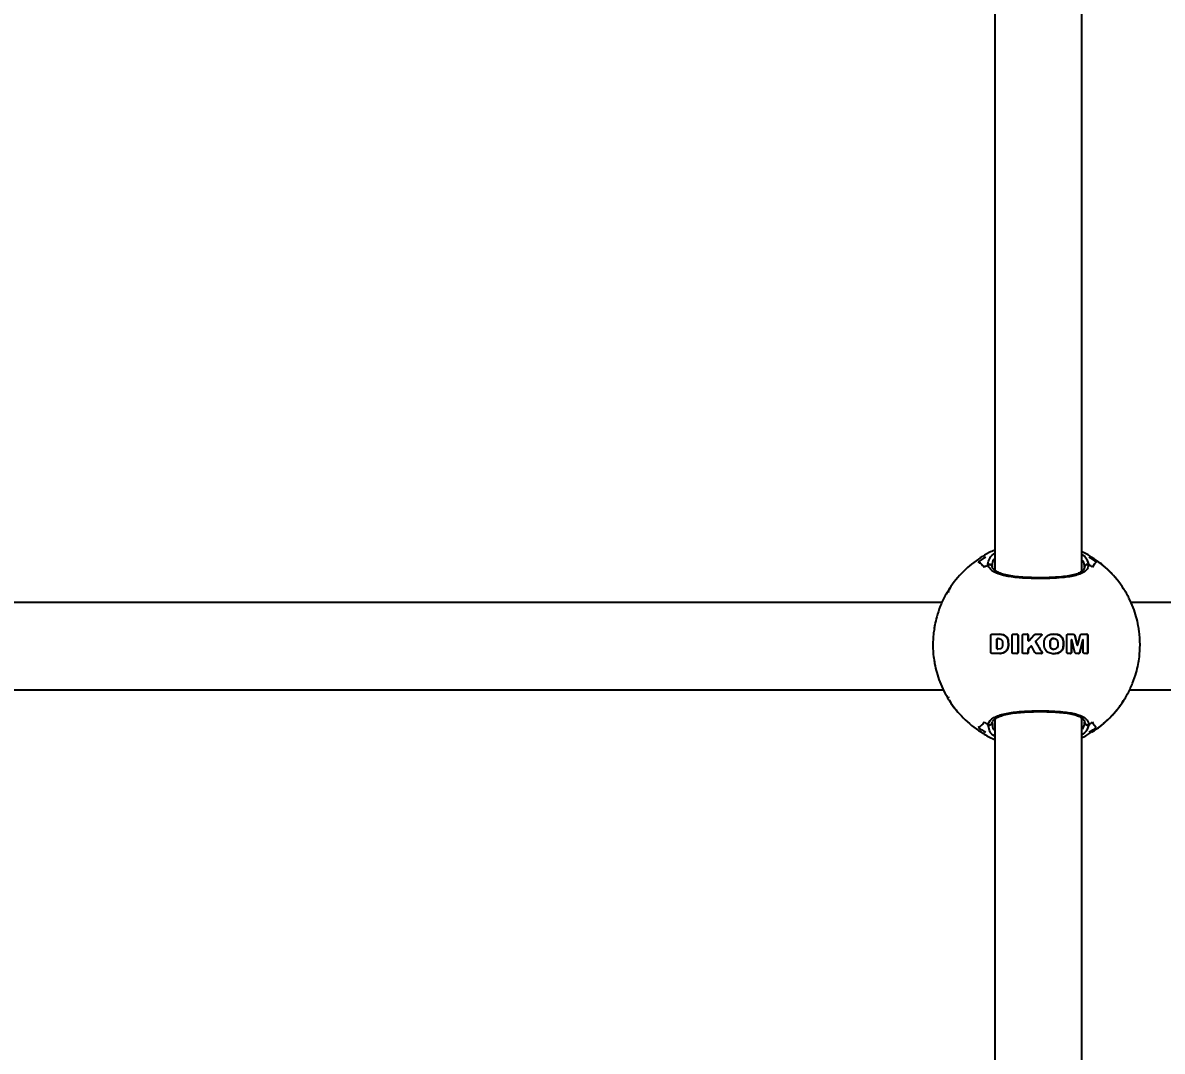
# Model space of a CAD drawing. Header units: millimetres. Extents: x -3650 to 2858, y -2899 to 2376.
# Drawn here: x 18 to 227.1, y 51.4 to 240.2 of the extents above; entities that cross this region are included whole.
import ezdxf

# ---------------------------------------------------------------- set-up
doc = ezdxf.new("R2010")
doc.units = ezdxf.units.MM
doc.layers.add('DIKOM_ОБЪЕКТ', color=7, linetype='Continuous')
doc.layers.add('DIKOM_РАЗМЕР_ЗОНА', color=7, linetype='Continuous')
doc.styles.add('style1', font='arial.ttf', dxfattribs={"width": 0.8})
doc.dimstyles.new('1-50', dxfattribs={"dimtxt": 300, "dimasz": 200, "dimexe": 100, "dimexo": 0, "dimgap": 100, "dimtad": 1, "dimdec": 0, "dimtxsty": 'style1', "dimcen": 0, "dimclrd": 7, "dimclre": 7, "dimadec": 1, "dimazin": 2, "dimtfac": 1, "dimtdec": 0, "dimtmove": 0, "dimatfit": 3, "dimfxl": 0, "dimlwd": 25, "dimlwe": 18, "dimarcsym": 0})

# ---------------------------------------------------------------- blocks, each defined once
blk = doc.blocks.new('*D1')
at = {"layer": 'Defpoints', "color": 0, "transparency": 16777216}
for p in [(-3199.48, 2375.76), (417.74, 2375.76), (57.96, -2124.24)]:
    blk.add_point(p, dxfattribs=at)
at = {"layer": 'DIKOM_РАЗМЕР_ЗОНА', "color": 7, "lineweight": 18, "transparency": 16777216}
for p, q in [((417.74, 2375.76), (-3299.48, 2375.76)), ((57.96, -2124.24), (-3299.48, -2124.24))]:
    blk.add_line(p, q, dxfattribs=at)
at = {"layer": 'DIKOM_РАЗМЕР_ЗОНА', "color": 7, "lineweight": 25, "transparency": 16777216}
blk.add_line((-3199.48, -1924.24), (-3199.48, 2175.76), dxfattribs=at)
at = {"layer": 'DIKOM_РАЗМЕР_ЗОНА', "color": 7, "transparency": 16777216}
for points in [[(-3232.81, 2175.76), (-3166.14, 2175.76), (-3199.48, 2375.76)], [(-3232.81, -1924.24), (-3166.14, -1924.24), (-3199.48, -2124.24)]]:
    blk.add_solid(points, dxfattribs=at)
at = {"layer": 'DIKOM_РАЗМЕР_ЗОНА', "color": 0, "transparency": 16777216, "insert": (-3452.65, 125.76), "char_height": 300, "attachment_point": 5, "rotation": 90, "style": 'style1'}
blk.add_mtext('4500', dxfattribs=at)

msp = doc.modelspace()

# ---------------------------------------------------------------- linework, layer by layer
at = {"layer": 'DIKOM_ОБЪЕКТ'}
for p, q in [((196.33, 412.34), (196.33, 139.7)), ((212.33, 139.51), (212.33, 412.53)), ((195.87, 140.36), (195.86, 140.55)), ((212.83, 140.22), (212.8, 140.31)), ((213.31, 141.47), (213.59, 140.7)), ((188.11, 136.41), (187.94, 136.13)), ((188.01, 136.27), (187.96, 136.11)), ((187.85, 135.78), (187.77, 135.52)), ((186.67, 133.76), (-78.67, 133.76)), ((486.67, 133.76), (221.33, 133.76)), ((195.59, 127.78), (195.69, 127.89)), ((195.59, 124.61), (195.59, 127.73)), ((195.69, 127.89), (195.8, 127.93)), ((195.8, 127.93), (195.89, 127.93)), ((195.89, 127.93), (197.23, 127.93)), ((197.23, 127.93), (197.94, 127.83)), ((197.94, 127.83), (197.23, 127.93)), ((197.94, 127.83), (198.09, 127.77)), ((198.09, 127.77), (197.94, 127.83)), ((197.94, 127.83), (197.94, 127.83)), ((198.09, 127.77), (198.61, 127.31)), ((198.6, 127.31), (198.09, 127.77)), ((198.09, 127.77), (198.09, 127.77)), ((199.51, 124.61), (199.51, 127.73)), ((199.71, 127.93), (200.41, 127.93)), ((200.61, 127.73), (200.61, 124.61)), ((200.61, 124.61), (200.61, 127.73)), ((200.61, 127.73), (200.61, 127.73)), ((201.41, 124.61), (201.41, 127.74)), ((201.61, 127.93), (202.3, 127.93)), ((202.5, 127.73), (202.5, 126.8)), ((202.5, 126.8), (202.5, 127.73)), ((202.5, 127.73), (202.5, 127.73)), ((202.64, 126.76), (203.52, 127.78)), ((203.85, 127.93), (204.89, 127.93)), ((203.94, 126.75), (204.95, 127.79)), ((204.95, 127.79), (203.95, 126.75)), ((204.95, 127.79), (204.95, 127.79)), ((207.86, 127.91), (207.19, 127.95)), ((207.86, 127.91), (207.86, 127.91)), ((209.56, 124.61), (209.56, 127.73)), ((209.76, 127.93), (210.77, 127.93)), ((211.46, 125.98), (211.01, 127.74)), ((211.02, 127.74), (211.47, 125.98)), ((211.56, 125.98), (212, 127.74)), ((212.25, 127.93), (213.25, 127.93)), ((213.44, 124.61), (213.44, 127.73)), ((213.44, 127.73), (213.45, 127.73)), ((213.45, 127.73), (213.45, 124.61)), ((196.7, 126.94), (196.7, 125.41)), ((196.7, 125.41), (196.7, 126.94)), ((196.7, 126.94), (196.7, 126.94)), ((196.94, 127.14), (196.94, 127.14)), ((196.95, 127.14), (197.13, 127.13)), ((196.96, 127.14), (196.96, 127.14)), ((197.54, 126.98), (197.63, 126.87)), ((198.8, 126.87), (198.6, 127.31)), ((198.6, 127.31), (198.61, 127.31)), ((198.61, 127.31), (198.8, 126.87)), ((198.75, 125.31), (198.88, 125.89)), ((198.88, 125.89), (198.76, 125.31)), ((198.8, 126.87), (198.88, 125.89)), ((198.88, 125.89), (198.8, 126.87)), ((198.8, 126.87), (198.8, 126.87)), ((198.88, 125.89), (198.88, 125.89)), ((202.5, 126.8), (202.5, 126.8)), ((202.57, 126.73), (202.58, 126.73)), ((202.93, 125.71), (202.64, 125.41)), ((202.64, 125.41), (202.93, 125.71)), ((202.93, 125.71), (202.93, 125.71)), ((203.03, 125.76), (203.03, 125.76)), ((203.72, 124.59), (203.16, 125.68)), ((203.91, 126.44), (203.91, 126.44)), ((203.94, 126.75), (203.95, 126.75)), ((206.48, 126.53), (206.48, 125.81)), ((206.48, 126.53), (206.48, 126.53)), ((206.48, 125.81), (206.48, 126.53)), ((206.48, 125.81), (206.6, 125.46)), ((206.48, 125.81), (206.48, 125.81)), ((206.61, 125.46), (206.48, 125.81)), ((206.65, 126.94), (206.65, 126.94)), ((206.92, 127.13), (206.92, 127.13)), ((207.18, 127.18), (207.18, 127.18)), ((207.89, 125.81), (207.77, 125.45)), ((207.9, 126.45), (207.89, 125.81)), ((208.9, 126.87), (208.9, 126.87)), ((210.43, 124.61), (210.43, 126.9)), ((210.43, 126.9), (210.44, 126.9)), ((210.44, 126.9), (210.44, 124.61)), ((210.46, 126.92), (210.46, 126.92)), ((211.06, 124.61), (210.49, 126.9)), ((211.46, 125.98), (211.47, 125.98)), ((211.51, 125.95), (211.51, 125.95)), ((212.53, 126.9), (211.95, 124.61)), ((211.95, 124.61), (212.53, 126.9)), ((212.53, 126.9), (212.53, 126.9)), ((212.56, 126.92), (212.55, 126.92)), ((212.58, 124.61), (212.58, 126.9)), ((195.6, 124.56), (195.59, 124.61)), ((195.81, 124.42), (195.68, 124.47)), ((195.89, 124.41), (195.81, 124.42)), ((197.24, 124.41), (195.89, 124.41)), ((196.7, 125.41), (196.7, 125.41)), ((196.93, 125.21), (196.93, 125.21)), ((197.33, 125.24), (196.95, 125.21)), ((196.96, 125.21), (196.96, 125.21)), ((197.37, 124.42), (197.24, 124.41)), ((197.25, 124.41), (197.37, 124.42)), ((197.9, 124.51), (197.37, 124.42)), ((197.37, 124.42), (197.89, 124.51)), ((197.37, 124.42), (197.37, 124.42)), ((197.89, 124.51), (197.9, 124.51)), ((198.75, 125.31), (198.76, 125.31)), ((200.41, 124.41), (199.71, 124.41)), ((200.61, 124.61), (200.61, 124.61)), ((202.3, 124.41), (201.61, 124.41)), ((202.5, 125.07), (202.5, 124.61)), ((202.5, 124.61), (202.5, 125.07)), ((202.5, 125.07), (202.5, 125.07)), ((202.5, 124.61), (202.5, 124.61)), ((202.64, 125.41), (202.64, 125.41)), ((204.95, 124.41), (204.01, 124.41)), ((205.04, 124.58), (205.04, 124.58)), ((206.6, 125.46), (206.61, 125.46)), ((207.16, 125.16), (207.17, 125.16)), ((207.2, 124.35), (207.87, 124.44)), ((207.87, 124.44), (207.87, 124.44)), ((208.87, 125.4), (208.88, 125.4)), ((210.24, 124.41), (209.76, 124.41)), ((210.43, 124.61), (210.44, 124.61)), ((211.71, 124.41), (211.31, 124.41)), ((211.95, 124.61), (211.95, 124.61)), ((213.25, 124.41), (212.77, 124.41)), ((213.44, 124.61), (213.45, 124.61)), ((-78.92, 117.76), (186.89, 117.76)), ((221.08, 117.76), (486.89, 117.76)), ((187.77, 116.52), (187.85, 116.26)), ((187.96, 115.93), (188.01, 115.77)), ((195.39, 110.25), (195.11, 111.34)), ((195.91, 111.56), (195.93, 111.48)), ((196.33, 112.34), (196.33, -160.3)), ((212.33, -160.49), (212.33, 112.53)), ((212.8, 111.73), (212.83, 111.82)), ((213.59, 111.34), (213.27, 110.53)), ((214.16, 110.01), (213.65, 109.94)), ((214.24, 110.3), (214.24, 110.02))]:
    msp.add_line(p, q, dxfattribs=at)
for centre, radius, start, end in [((204.01, 126.03), 18.99, 122.6654, 147.3703), ((204.17, 126.02), 18.67, 120.5919, 125.6266), ((204.44, 125.9), 17.49, 122.235, 125.0389), ((204.34, 126.02), 17.35, 54.9455, 57.7718), ((204.15, 126.02), 18.67, 54.3734, 59.4081), ((203.99, 126.03), 18.99, 32.6297, 57.3346), ((204.01, 126.01), 19, 212.6307, 237.3324), ((203.99, 126.01), 19, 302.6676, 327.3693), ((204.12, 125.95), 18.59, 234.3625, 239.4191), ((204.47, 126.18), 17.54, 234.959, 237.7538), ((204.3, 126.07), 17.41, 302.2396, 305.0564), ((204.19, 125.95), 18.59, 300.5809, 305.6375)]:
    msp.add_arc(centre, radius, start, end, dxfattribs=at)
for points, knots in [([(196.33, 143.36), (195.99, 143.22), (195.05, 142.84), (194.21, 142.3), (193.67, 141.95)], [0, 0, 0, 0, 0.368028, 1, 1, 1, 1]), ([(195.44, 141.85), (195.46, 141.94), (195.53, 142.26), (196, 142.57), (196.33, 142.79)], [0, 0, 0, 0, 0.28364, 1, 1, 1, 1]), ([(214.17, 142.04), (214.06, 142.12), (213.49, 142.53), (212.85, 142.83), (212.33, 143.07)], [0, 0, 0, 0, 0.19107, 1, 1, 1, 1]), ([(212.33, 142.57), (212.69, 142.31), (213.19, 141.94), (213.29, 141.57), (213.31, 141.47)], [0, 0, 0, 0, 0.711232, 1, 1, 1, 1]), ([(193.29, 141.2), (193.47, 141.12), (193.85, 140.96), (194.21, 140.47), (194.4, 140.22)], [0, 0, 0, 0, 0.49657, 1, 1, 1, 1]), ([(194.4, 140.22), (194.22, 140.47), (193.85, 140.96), (193.48, 141.12), (193.29, 141.2)], [0, 0, 0, 0, 0.496482, 1, 1, 1, 1]), ([(195.11, 140.7), (195.1, 140.74), (195.04, 141.11), (195.25, 141.5), (195.44, 141.85)], [0, 0, 0, 0, 0.112863, 1, 1, 1, 1]), ([(195.84, 140.38), (195.84, 140.39), (195.83, 140.47), (195.75, 140.59), (195.61, 140.71), (195.44, 140.77), (195.27, 140.77), (195.17, 140.73), (195.12, 140.7), (195.11, 140.7)], [0, 0, 0, 0, 0.031896, 0.241181, 0.444868, 0.634292, 0.810259, 0.980093, 1, 1, 1, 1]), ([(195.11, 140.7), (195.16, 140.72), (195.25, 140.77), (195.42, 140.77), (195.57, 140.73), (195.71, 140.64), (195.81, 140.5), (195.86, 140.35), (195.87, 140.26), (195.87, 140.22)], [0, 0, 0, 0, 0.145328, 0.290716, 0.43464, 0.582122, 0.738497, 0.906212, 1, 1, 1, 1]), ([(213.59, 140.7), (213.49, 140.32), (213.29, 139.56), (211.65, 138.77), (209.45, 138.38), (206.92, 138.19), (204.17, 138.14), (201.1, 138.25), (198.4, 138.56), (196.38, 139.17), (195.36, 139.94), (195.17, 140.5), (195.11, 140.7)], [0, 0, 0, 0, 0.111434, 0.229359, 0.339013, 0.410111, 0.516709, 0.623256, 0.729395, 0.834804, 0.941414, 1, 1, 1, 1]), ([(196.33, 141.78), (196.3, 141.75), (195.83, 141.35), (195.86, 140.93), (195.88, 140.54)], [0, 0, 0, 0, 0.071306, 1, 1, 1, 1]), ([(204.5, 138.3), (204.43, 138.3), (203.82, 138.3), (202.65, 138.33), (201.07, 138.42), (199.61, 138.58), (198.34, 138.81), (197.31, 139.12), (196.54, 139.49), (196.07, 139.9), (195.87, 140.17), (195.87, 140.34), (195.87, 140.36)], [0, 0, 0, 0, 0.014273, 0.137218, 0.259476, 0.380698, 0.501412, 0.620167, 0.738561, 0.856337, 0.978306, 1, 1, 1, 1]), ([(212.8, 140.19), (212.8, 140.14), (212.79, 139.96), (212.59, 139.68), (212.1, 139.3), (211.32, 138.96), (210.26, 138.7), (208.98, 138.5), (207.53, 138.38), (206.01, 138.31), (204.98, 138.3), (204.5, 138.3)], [0, 0, 0, 0, 0.050539, 0.174304, 0.287661, 0.408264, 0.52849, 0.647394, 0.769781, 0.891361, 1, 1, 1, 1]), ([(212.8, 140.31), (212.81, 140.66), (212.81, 141.06), (212.38, 141.46), (212.33, 141.5)], [0, 0, 0, 0, 0.884631, 1, 1, 1, 1]), ([(213.59, 140.7), (213.54, 140.72), (213.45, 140.77), (213.28, 140.77), (213.13, 140.73), (212.99, 140.64), (212.89, 140.5), (212.84, 140.35), (212.83, 140.26), (212.83, 140.22)], [0, 0, 0, 0, 0.145321, 0.290812, 0.434625, 0.5821, 0.738535, 0.906206, 1, 1, 1, 1]), ([(212.83, 140.22), (212.84, 140.29), (212.85, 140.42), (212.95, 140.59), (213.09, 140.71), (213.26, 140.77), (213.43, 140.77), (213.53, 140.73), (213.58, 140.7), (213.59, 140.7)], [0, 0, 0, 0, 0.177678, 0.355425, 0.528419, 0.689299, 0.83886, 0.982999, 1, 1, 1, 1]), ([(223.01, 126.02), (222.98, 126.85), (222.93, 128.01), (222.66, 129.72), (222.32, 131.18), (221.76, 132.88), (220.99, 134.61), (220, 136.34), (218.79, 138.02), (217.35, 139.6), (215.81, 140.97), (214.69, 141.71), (214.17, 142.04)], [0, 0, 0, 0, 0.129765, 0.183148, 0.271797, 0.364325, 0.464038, 0.568646, 0.677254, 0.789167, 0.903896, 1, 1, 1, 1]), ([(214.3, 140.22), (214.42, 140.47), (214.66, 140.96), (214.9, 141.12), (215.02, 141.2)], [0, 0, 0, 0, 0.496481, 1, 1, 1, 1]), ([(215.02, 141.2), (214.9, 141.12), (214.66, 140.96), (214.42, 140.47), (214.3, 140.22)], [0, 0, 0, 0, 0.496569, 1, 1, 1, 1]), ([(187.94, 136.13), (187.71, 135.77), (187.08, 134.8), (186.33, 133.13), (185.72, 131.32), (185.37, 129.93), (185.26, 129.17), (185.22, 128.91)], [0, 0, 0, 0, 0.164443, 0.445195, 0.703327, 0.900363, 1, 1, 1, 1]), ([(185.27, 128.9), (185.2, 128.58), (185.01, 127.69), (184.98, 125.7), (185.03, 123.92), (185.25, 122.99), (185.27, 122.89)], [0, 0, 0, 0, 0.172982, 0.481717, 0.944279, 1, 1, 1, 1]), ([(195.59, 127.73), (195.59, 127.74), (195.59, 127.76), (195.59, 127.78), (195.59, 127.78)], [0, 0, 0, 0, 0.536755, 1, 1, 1, 1]), ([(199.51, 127.73), (199.51, 127.76), (199.52, 127.8), (199.55, 127.86), (199.6, 127.9), (199.66, 127.93), (199.7, 127.93), (199.71, 127.93)], [0, 0, 0, 0, 0.210909, 0.42156, 0.633458, 0.854168, 1, 1, 1, 1]), ([(200.61, 127.73), (200.6, 127.76), (200.6, 127.8), (200.56, 127.86), (200.5, 127.91), (200.45, 127.93), (200.41, 127.93), (200.4, 127.93)], [0, 0, 0, 0, 0.219326, 0.438521, 0.666242, 0.903892, 1, 1, 1, 1]), ([(200.41, 127.93), (200.43, 127.93), (200.48, 127.92), (200.55, 127.88), (200.59, 127.82), (200.61, 127.77), (200.61, 127.74), (200.61, 127.73)], [0, 0, 0, 0, 0.240873, 0.48174, 0.722118, 0.953785, 1, 1, 1, 1]), ([(201.41, 127.74), (201.41, 127.76), (201.41, 127.8), (201.45, 127.86), (201.49, 127.9), (201.55, 127.93), (201.59, 127.93), (201.61, 127.93)], [0, 0, 0, 0, 0.207851, 0.416027, 0.622521, 0.831466, 1, 1, 1, 1]), ([(202.3, 127.93), (202.32, 127.93), (202.37, 127.92), (202.43, 127.89), (202.48, 127.83), (202.5, 127.78), (202.5, 127.74), (202.5, 127.73)], [0, 0, 0, 0, 0.229037, 0.457894, 0.688201, 0.917211, 1, 1, 1, 1]), ([(202.5, 127.73), (202.49, 127.76), (202.49, 127.8), (202.45, 127.87), (202.39, 127.91), (202.34, 127.93), (202.31, 127.93), (202.3, 127.93)], [0, 0, 0, 0, 0.224367, 0.448427, 0.676092, 0.906262, 1, 1, 1, 1]), ([(203.52, 127.78), (203.56, 127.82), (203.64, 127.89), (203.76, 127.93), (203.83, 127.93), (203.85, 127.93)], [0, 0, 0, 0, 0.427519, 0.8552, 1, 1, 1, 1]), ([(204.89, 127.93), (204.9, 127.93), (204.92, 127.93), (204.94, 127.91), (204.96, 127.89), (204.97, 127.86), (204.98, 127.84), (204.97, 127.81), (204.96, 127.8), (204.95, 127.79)], [0, 0, 0, 0, 0.146499, 0.293944, 0.441648, 0.590118, 0.739722, 0.88989, 1, 1, 1, 1]), ([(204.95, 127.79), (204.95, 127.8), (204.97, 127.81), (204.97, 127.84), (204.97, 127.87), (204.96, 127.9), (204.93, 127.92), (204.91, 127.93), (204.89, 127.93), (204.89, 127.93)], [0, 0, 0, 0, 0.14941, 0.298968, 0.448806, 0.599154, 0.748411, 0.896776, 1, 1, 1, 1]), ([(205.46, 126.85), (205.52, 127.02), (205.65, 127.34), (206, 127.69), (206.28, 127.82), (206.42, 127.88)], [0, 0, 0, 0, 0.356931, 0.69516, 1, 1, 1, 1]), ([(206.42, 127.88), (206.73, 127.94), (207.22, 128.03), (207.69, 127.94), (207.86, 127.91)], [0, 0, 0, 0, 0.646308, 1, 1, 1, 1]), ([(207.86, 127.91), (208.02, 127.84), (208.34, 127.72), (208.71, 127.34), (208.84, 127.03), (208.9, 126.87)], [0, 0, 0, 0, 0.338085, 0.676354, 1, 1, 1, 1]), ([(208.9, 126.87), (208.84, 127.03), (208.71, 127.35), (208.33, 127.72), (208.02, 127.84), (207.86, 127.91)], [0, 0, 0, 0, 0.330509, 0.660941, 1, 1, 1, 1]), ([(209.56, 127.73), (209.56, 127.76), (209.56, 127.8), (209.59, 127.85), (209.63, 127.9), (209.69, 127.93), (209.73, 127.93), (209.76, 127.93)], [0, 0, 0, 0, 0.190927, 0.381702, 0.580608, 0.790923, 1, 1, 1, 1]), ([(210.77, 127.93), (210.8, 127.93), (210.86, 127.92), (210.94, 127.87), (211, 127.81), (211.01, 127.76), (211.02, 127.74)], [0, 0, 0, 0, 0.28486, 0.570562, 0.836707, 1, 1, 1, 1]), ([(212, 127.74), (212.02, 127.77), (212.05, 127.83), (212.12, 127.9), (212.19, 127.93), (212.24, 127.93), (212.25, 127.93)], [0, 0, 0, 0, 0.289704, 0.578317, 0.898324, 1, 1, 1, 1]), ([(213.44, 127.73), (213.44, 127.75), (213.43, 127.79), (213.4, 127.85), (213.36, 127.89), (213.31, 127.92), (213.27, 127.93), (213.24, 127.93)], [0, 0, 0, 0, 0.180143, 0.359762, 0.544881, 0.754422, 1, 1, 1, 1]), ([(213.25, 127.93), (213.28, 127.93), (213.33, 127.92), (213.39, 127.87), (213.43, 127.81), (213.44, 127.76), (213.44, 127.74), (213.45, 127.73)], [0, 0, 0, 0, 0.322073, 0.547421, 0.773872, 0.968909, 1, 1, 1, 1]), ([(196.95, 127.14), (196.91, 127.13), (196.84, 127.13), (196.77, 127.08), (196.72, 127.01), (196.7, 126.96), (196.7, 126.94)], [0, 0, 0, 0, 0.323731, 0.603172, 0.807546, 1, 1, 1, 1]), ([(196.7, 126.94), (196.71, 126.96), (196.72, 127.01), (196.76, 127.07), (196.82, 127.11), (196.89, 127.14), (196.93, 127.14), (196.95, 127.14)], [0, 0, 0, 0, 0.193563, 0.38673, 0.591874, 0.825406, 1, 1, 1, 1]), ([(197.13, 127.13), (197.23, 127.11), (197.38, 127.08), (197.5, 127), (197.54, 126.98)], [0, 0, 0, 0, 0.709354, 1, 1, 1, 1]), ([(197.73, 125.66), (197.71, 125.6), (197.69, 125.52), (197.64, 125.45), (197.62, 125.43)], [0, 0, 0, 0, 0.688471, 1, 1, 1, 1]), ([(197.63, 126.87), (197.67, 126.8), (197.72, 126.71), (197.74, 126.61), (197.74, 126.59)], [0, 0, 0, 0, 0.78595, 1, 1, 1, 1]), ([(197.74, 126.59), (197.76, 126.33), (197.79, 126.02), (197.74, 125.71), (197.73, 125.66)], [0, 0, 0, 0, 0.82795, 1, 1, 1, 1]), ([(202.5, 126.8), (202.5, 126.8), (202.51, 126.78), (202.52, 126.76), (202.53, 126.74), (202.56, 126.73), (202.58, 126.73), (202.61, 126.73), (202.62, 126.74), (202.63, 126.75), (202.64, 126.76)], [0, 0, 0, 0, 0.130893, 0.261989, 0.394246, 0.52812, 0.662963, 0.797554, 0.930839, 1, 1, 1, 1]), ([(202.57, 126.73), (202.57, 126.73), (202.56, 126.73), (202.54, 126.73), (202.52, 126.75), (202.51, 126.77), (202.5, 126.79), (202.5, 126.8), (202.5, 126.8)], [0, 0, 0, 0, 0.054783, 0.264191, 0.474725, 0.684254, 0.892364, 1, 1, 1, 1]), ([(203.16, 125.68), (203.15, 125.69), (203.13, 125.72), (203.09, 125.75), (203.04, 125.76), (202.99, 125.75), (202.96, 125.74), (202.94, 125.72), (202.93, 125.71)], [0, 0, 0, 0, 0.179939, 0.360188, 0.541088, 0.723123, 0.906226, 1, 1, 1, 1]), ([(202.93, 125.71), (202.94, 125.72), (202.97, 125.75), (203, 125.76), (203.03, 125.76), (203.03, 125.76)], [0, 0, 0, 0, 0.431953, 0.864047, 1, 1, 1, 1]), ([(203.91, 126.44), (203.9, 126.47), (203.87, 126.52), (203.87, 126.62), (203.9, 126.7), (203.93, 126.74), (203.94, 126.75)], [0, 0, 0, 0, 0.274071, 0.548343, 0.822447, 1, 1, 1, 1]), ([(203.95, 126.75), (203.93, 126.73), (203.89, 126.68), (203.87, 126.58), (203.88, 126.5), (203.9, 126.46), (203.91, 126.44)], [0, 0, 0, 0, 0.27356, 0.54685, 0.820519, 1, 1, 1, 1]), ([(203.91, 126.44), (204.1, 126.13), (204.48, 125.51), (204.86, 124.89), (205.04, 124.58)], [0, 0, 0, 0, 0.498627, 1, 1, 1, 1]), ([(205.04, 124.58), (204.85, 124.89), (204.48, 125.51), (204.1, 126.13), (203.91, 126.44)], [0, 0, 0, 0, 0.498624, 1, 1, 1, 1]), ([(205.46, 125.5), (205.42, 125.85), (205.36, 126.31), (205.44, 126.75), (205.46, 126.85)], [0, 0, 0, 0, 0.776351, 1, 1, 1, 1]), ([(206.32, 124.51), (206.18, 124.57), (205.9, 124.71), (205.6, 125.07), (205.51, 125.36), (205.46, 125.5)], [0, 0, 0, 0, 0.337032, 0.674155, 1, 1, 1, 1]), ([(206.65, 126.94), (206.6, 126.85), (206.52, 126.72), (206.49, 126.58), (206.48, 126.53)], [0, 0, 0, 0, 0.667172, 1, 1, 1, 1]), ([(206.48, 126.53), (206.51, 126.62), (206.54, 126.77), (206.63, 126.9), (206.65, 126.94)], [0, 0, 0, 0, 0.66713, 1, 1, 1, 1]), ([(206.92, 127.13), (206.85, 127.09), (206.75, 127.04), (206.67, 126.96), (206.65, 126.94)], [0, 0, 0, 0, 0.699166, 1, 1, 1, 1]), ([(206.65, 126.94), (206.71, 126.99), (206.79, 127.07), (206.89, 127.11), (206.92, 127.13)], [0, 0, 0, 0, 0.69892, 1, 1, 1, 1]), ([(206.92, 127.13), (207, 127.15), (207.14, 127.19), (207.28, 127.17), (207.34, 127.16)], [0, 0, 0, 0, 0.581547, 1, 1, 1, 1]), ([(207.18, 127.17), (207.15, 127.17), (207.06, 127.18), (206.98, 127.15), (206.92, 127.13)], [0, 0, 0, 0, 0.329244, 1, 1, 1, 1]), ([(207.34, 127.16), (207.43, 127.12), (207.57, 127.07), (207.68, 126.97), (207.72, 126.94)], [0, 0, 0, 0, 0.662558, 1, 1, 1, 1]), ([(207.72, 126.94), (207.77, 126.86), (207.87, 126.71), (207.89, 126.53), (207.9, 126.45)], [0, 0, 0, 0, 0.549081, 1, 1, 1, 1]), ([(208.87, 125.4), (208.93, 125.76), (209.01, 126.25), (208.92, 126.74), (208.9, 126.87)], [0, 0, 0, 0, 0.72473, 1, 1, 1, 1]), ([(208.9, 126.87), (208.95, 126.51), (209.01, 126.02), (208.91, 125.53), (208.88, 125.4)], [0, 0, 0, 0, 0.724328, 1, 1, 1, 1]), ([(210.43, 126.9), (210.43, 126.9), (210.44, 126.9), (210.44, 126.91), (210.45, 126.92), (210.45, 126.92), (210.46, 126.92), (210.46, 126.92)], [0, 0, 0, 0, 0.226765, 0.456015, 0.694287, 0.949426, 1, 1, 1, 1]), ([(210.49, 126.9), (210.48, 126.9), (210.48, 126.91), (210.47, 126.91), (210.47, 126.92), (210.46, 126.92), (210.45, 126.91), (210.44, 126.91), (210.44, 126.9), (210.44, 126.9), (210.44, 126.9)], [0, 0, 0, 0, 0.124447, 0.249215, 0.379974, 0.52004, 0.665255, 0.810988, 0.948372, 1, 1, 1, 1]), ([(211.51, 125.95), (211.51, 125.95), (211.5, 125.95), (211.49, 125.95), (211.47, 125.96), (211.46, 125.97), (211.46, 125.98), (211.46, 125.98)], [0, 0, 0, 0, 0.019381, 0.319334, 0.618531, 0.895571, 1, 1, 1, 1]), ([(211.47, 125.98), (211.47, 125.98), (211.47, 125.97), (211.48, 125.96), (211.5, 125.95), (211.52, 125.95), (211.53, 125.95), (211.55, 125.96), (211.56, 125.97), (211.56, 125.98), (211.56, 125.98)], [0, 0, 0, 0, 0.120322, 0.240834, 0.369263, 0.510965, 0.660951, 0.809726, 0.947504, 1, 1, 1, 1]), ([(212.58, 126.9), (212.58, 126.9), (212.58, 126.9), (212.57, 126.91), (212.57, 126.91), (212.56, 126.92), (212.55, 126.92), (212.54, 126.91), (212.53, 126.91), (212.53, 126.9), (212.53, 126.9)], [0, 0, 0, 0, 0.113764, 0.226819, 0.348465, 0.486272, 0.640932, 0.804799, 0.963929, 1, 1, 1, 1]), ([(212.53, 126.9), (212.53, 126.9), (212.53, 126.91), (212.54, 126.91), (212.55, 126.92), (212.55, 126.92), (212.55, 126.92)], [0, 0, 0, 0, 0.294942, 0.592418, 0.919282, 1, 1, 1, 1]), ([(214.17, 110), (214.34, 110.1), (215.17, 110.58), (216.51, 111.68), (218.16, 113.27), (219.58, 115.06), (220.76, 116.96), (221.66, 118.91), (222.28, 120.72), (222.66, 122.34), (222.94, 124.05), (222.98, 125.28), (223.01, 126.02)], [0, 0, 0, 0, 0.030467, 0.151108, 0.271211, 0.390418, 0.508028, 0.62228, 0.72732, 0.807502, 0.883349, 1, 1, 1, 1]), ([(195.68, 124.47), (195.66, 124.48), (195.63, 124.51), (195.61, 124.55), (195.6, 124.56)], [0, 0, 0, 0, 0.555502, 1, 1, 1, 1]), ([(196.7, 125.41), (196.7, 125.39), (196.71, 125.34), (196.75, 125.28), (196.81, 125.24), (196.87, 125.21), (196.91, 125.21), (196.93, 125.21)], [0, 0, 0, 0, 0.195119, 0.389326, 0.596459, 0.831931, 1, 1, 1, 1]), ([(196.95, 125.21), (196.92, 125.21), (196.85, 125.22), (196.77, 125.27), (196.72, 125.33), (196.71, 125.38), (196.7, 125.41), (196.7, 125.41)], [0, 0, 0, 0, 0.309853, 0.578878, 0.779559, 0.960999, 1, 1, 1, 1]), ([(197.62, 125.43), (197.57, 125.37), (197.48, 125.29), (197.37, 125.25), (197.33, 125.24)], [0, 0, 0, 0, 0.617471, 1, 1, 1, 1]), ([(197.89, 124.51), (198.07, 124.6), (198.42, 124.78), (198.64, 125.13), (198.75, 125.31)], [0, 0, 0, 0, 0.489754, 1, 1, 1, 1]), ([(198.76, 125.31), (198.66, 125.15), (198.47, 124.84), (198.13, 124.61), (197.94, 124.53), (197.9, 124.51)], [0, 0, 0, 0, 0.445493, 0.889348, 1, 1, 1, 1]), ([(199.71, 124.41), (199.69, 124.42), (199.64, 124.42), (199.58, 124.45), (199.54, 124.5), (199.51, 124.56), (199.51, 124.6), (199.51, 124.61)], [0, 0, 0, 0, 0.22034, 0.441103, 0.651333, 0.847987, 1, 1, 1, 1]), ([(200.61, 124.61), (200.61, 124.59), (200.6, 124.55), (200.57, 124.49), (200.52, 124.44), (200.46, 124.42), (200.43, 124.41), (200.41, 124.41)], [0, 0, 0, 0, 0.206306, 0.412258, 0.625818, 0.848537, 1, 1, 1, 1]), ([(200.41, 124.41), (200.43, 124.42), (200.48, 124.42), (200.54, 124.46), (200.59, 124.51), (200.61, 124.57), (200.61, 124.6), (200.61, 124.61)], [0, 0, 0, 0, 0.228791, 0.457662, 0.685558, 0.905053, 1, 1, 1, 1]), ([(201.61, 124.41), (201.59, 124.41), (201.54, 124.42), (201.48, 124.45), (201.44, 124.5), (201.41, 124.55), (201.41, 124.59), (201.41, 124.61)], [0, 0, 0, 0, 0.208625, 0.417268, 0.621581, 0.820805, 1, 1, 1, 1]), ([(202.5, 124.61), (202.5, 124.59), (202.5, 124.55), (202.46, 124.49), (202.41, 124.44), (202.36, 124.42), (202.32, 124.41), (202.3, 124.41)], [0, 0, 0, 0, 0.209266, 0.418411, 0.630426, 0.845618, 1, 1, 1, 1]), ([(202.3, 124.41), (202.32, 124.42), (202.37, 124.42), (202.43, 124.45), (202.47, 124.5), (202.5, 124.56), (202.5, 124.6), (202.5, 124.61)], [0, 0, 0, 0, 0.215166, 0.429978, 0.646001, 0.860463, 1, 1, 1, 1]), ([(202.64, 125.41), (202.61, 125.37), (202.54, 125.3), (202.51, 125.17), (202.5, 125.09), (202.5, 125.07)], [0, 0, 0, 0, 0.405023, 0.809848, 1, 1, 1, 1]), ([(202.5, 125.07), (202.5, 125.12), (202.51, 125.22), (202.57, 125.34), (202.62, 125.4), (202.64, 125.41)], [0, 0, 0, 0, 0.400867, 0.801869, 1, 1, 1, 1]), ([(204.01, 124.41), (203.97, 124.42), (203.89, 124.43), (203.79, 124.49), (203.74, 124.56), (203.72, 124.59)], [0, 0, 0, 0, 0.330753, 0.661629, 1, 1, 1, 1]), ([(204.94, 124.41), (204.96, 124.42), (204.98, 124.42), (205.02, 124.44), (205.04, 124.48), (205.05, 124.51), (205.05, 124.55), (205.04, 124.57), (205.04, 124.58)], [0, 0, 0, 0, 0.171523, 0.34328, 0.515321, 0.687986, 0.861333, 1, 1, 1, 1]), ([(205.04, 124.58), (205.05, 124.57), (205.06, 124.55), (205.06, 124.51), (205.04, 124.47), (205.01, 124.44), (204.98, 124.42), (204.96, 124.42), (204.95, 124.41)], [0, 0, 0, 0, 0.173544, 0.34754, 0.521373, 0.694774, 0.867523, 1, 1, 1, 1]), ([(207.87, 124.44), (207.63, 124.39), (207.11, 124.29), (206.59, 124.43), (206.32, 124.51)], [0, 0, 0, 0, 0.468604, 1, 1, 1, 1]), ([(206.6, 125.46), (206.65, 125.4), (206.75, 125.28), (206.95, 125.18), (207.1, 125.17), (207.16, 125.16)], [0, 0, 0, 0, 0.346954, 0.693561, 1, 1, 1, 1]), ([(207.23, 125.16), (207.15, 125.16), (207, 125.16), (206.78, 125.27), (206.66, 125.38), (206.61, 125.45), (206.61, 125.46)], [0, 0, 0, 0, 0.320669, 0.641391, 0.961024, 1, 1, 1, 1]), ([(207.77, 125.45), (207.72, 125.4), (207.63, 125.28), (207.43, 125.18), (207.29, 125.17), (207.23, 125.16)], [0, 0, 0, 0, 0.348237, 0.696259, 1, 1, 1, 1]), ([(208.88, 125.4), (208.8, 125.23), (208.63, 124.91), (208.25, 124.59), (207.98, 124.48), (207.87, 124.44)], [0, 0, 0, 0, 0.378643, 0.757123, 1, 1, 1, 1]), ([(207.87, 124.44), (208.04, 124.51), (208.37, 124.66), (208.71, 125.03), (208.83, 125.3), (208.87, 125.4)], [0, 0, 0, 0, 0.385581, 0.771274, 1, 1, 1, 1]), ([(209.76, 124.41), (209.73, 124.42), (209.69, 124.42), (209.63, 124.46), (209.58, 124.51), (209.56, 124.57), (209.56, 124.6), (209.56, 124.61)], [0, 0, 0, 0, 0.228169, 0.456986, 0.68358, 0.900203, 1, 1, 1, 1]), ([(210.23, 124.41), (210.26, 124.41), (210.3, 124.42), (210.36, 124.45), (210.4, 124.5), (210.43, 124.56), (210.43, 124.6), (210.43, 124.61)], [0, 0, 0, 0, 0.216981, 0.43442, 0.640503, 0.831432, 1, 1, 1, 1]), ([(210.44, 124.61), (210.43, 124.59), (210.43, 124.55), (210.41, 124.5), (210.37, 124.45), (210.32, 124.42), (210.27, 124.41), (210.24, 124.41), (210.24, 124.41)], [0, 0, 0, 0, 0.181857, 0.36362, 0.545751, 0.735327, 0.937674, 1, 1, 1, 1]), ([(211.31, 124.41), (211.28, 124.42), (211.22, 124.42), (211.14, 124.47), (211.08, 124.54), (211.07, 124.59), (211.06, 124.61)], [0, 0, 0, 0, 0.283978, 0.568017, 0.844377, 1, 1, 1, 1]), ([(211.7, 124.41), (211.73, 124.42), (211.79, 124.42), (211.87, 124.47), (211.93, 124.54), (211.94, 124.59), (211.95, 124.61)], [0, 0, 0, 0, 0.282051, 0.564862, 0.822642, 1, 1, 1, 1]), ([(211.95, 124.61), (211.94, 124.58), (211.93, 124.53), (211.88, 124.47), (211.81, 124.43), (211.75, 124.41), (211.72, 124.41), (211.71, 124.41)], [0, 0, 0, 0, 0.216776, 0.432908, 0.660125, 0.912119, 1, 1, 1, 1]), ([(212.77, 124.41), (212.74, 124.42), (212.69, 124.43), (212.62, 124.49), (212.59, 124.55), (212.58, 124.59), (212.58, 124.61)], [0, 0, 0, 0, 0.32096, 0.609343, 0.826755, 1, 1, 1, 1]), ([(213.45, 124.61), (213.44, 124.6), (213.44, 124.56), (213.42, 124.5), (213.38, 124.46), (213.33, 124.43), (213.28, 124.41), (213.26, 124.41), (213.25, 124.41)], [0, 0, 0, 0, 0.169301, 0.338355, 0.511768, 0.706961, 0.934116, 1, 1, 1, 1]), ([(213.25, 124.41), (213.27, 124.42), (213.32, 124.42), (213.38, 124.47), (213.43, 124.52), (213.44, 124.58), (213.44, 124.61), (213.44, 124.61)], [0, 0, 0, 0, 0.301217, 0.521295, 0.74295, 0.931184, 1, 1, 1, 1]), ([(185.26, 122.89), (185.27, 122.77), (185.38, 122.1), (185.68, 120.86), (186.24, 119.16), (186.97, 117.48), (187.61, 116.42), (187.92, 115.9)], [0, 0, 0, 0, 0.046697, 0.271641, 0.506404, 0.759421, 1, 1, 1, 1]), ([(187.92, 115.9), (187.95, 115.85), (188.32, 115.19), (188.92, 114.39), (189.55, 113.7), (189.71, 113.53)], [0, 0, 0, 0, 0.062749, 0.758374, 1, 1, 1, 1]), ([(195.11, 111.34), (195.12, 111.4), (195.23, 111.88), (195.95, 112.68), (198.01, 113.4), (200.45, 113.73), (203.11, 113.87), (205.89, 113.89), (208.84, 113.74), (211.28, 113.36), (212.94, 112.68), (213.54, 111.94), (213.58, 111.46), (213.59, 111.34)], [0, 0, 0, 0, 0.01618, 0.139893, 0.255655, 0.364058, 0.435113, 0.541737, 0.64823, 0.754188, 0.859594, 0.967105, 1, 1, 1, 1]), ([(195.94, 111.84), (195.97, 111.92), (196.03, 112.11), (196.42, 112.46), (197.09, 112.83), (198.05, 113.16), (199.25, 113.41), (200.66, 113.58), (202.21, 113.69), (203.31, 113.73), (203.88, 113.73), (203.9, 113.73)], [0, 0, 0, 0, 0.077581, 0.206863, 0.330325, 0.461852, 0.59433, 0.726337, 0.861272, 0.995182, 1, 1, 1, 1]), ([(203.9, 113.73), (204.43, 113.74), (205.52, 113.74), (207.11, 113.69), (208.62, 113.58), (209.96, 113.4), (211.08, 113.15), (211.93, 112.83), (212.5, 112.46), (212.77, 112.07), (212.87, 111.87), (212.83, 111.71), (212.83, 111.71)], [0, 0, 0, 0, 0.108839, 0.222115, 0.334393, 0.445414, 0.555645, 0.663688, 0.771981, 0.880324, 0.998514, 1, 1, 1, 1]), ([(194.4, 111.82), (194.22, 111.57), (193.85, 111.08), (193.48, 110.92), (193.29, 110.84)], [0, 0, 0, 0, 0.496486, 1, 1, 1, 1]), ([(194.4, 111.82), (194.22, 111.57), (193.85, 111.08), (193.48, 110.92), (193.29, 110.84)], [0, 0, 0, 0, 0.496486, 1, 1, 1, 1]), ([(195.11, 111.34), (195.16, 111.32), (195.25, 111.27), (195.42, 111.27), (195.57, 111.31), (195.71, 111.4), (195.81, 111.54), (195.86, 111.69), (195.87, 111.78), (195.87, 111.82)], [0, 0, 0, 0, 0.145318, 0.290696, 0.434611, 0.582144, 0.738509, 0.906109, 1, 1, 1, 1]), ([(195.87, 111.82), (195.86, 111.75), (195.85, 111.62), (195.75, 111.45), (195.61, 111.33), (195.44, 111.27), (195.27, 111.27), (195.17, 111.31), (195.12, 111.34), (195.11, 111.34)], [0, 0, 0, 0, 0.177698, 0.355562, 0.528504, 0.689402, 0.838871, 0.983091, 1, 1, 1, 1]), ([(195.85, 111.53), (195.84, 111.56), (195.83, 111.61), (195.86, 111.66), (195.88, 111.69)], [0, 0, 0, 0, 0.45163, 1, 1, 1, 1]), ([(195.93, 111.48), (195.89, 111.14), (195.85, 110.74), (196.27, 110.35), (196.33, 110.29)], [0, 0, 0, 0, 0.854489, 1, 1, 1, 1]), ([(212.33, 110.52), (212.36, 110.54), (212.82, 110.95), (212.81, 111.35), (212.8, 111.73)], [0, 0, 0, 0, 0.065531, 1, 1, 1, 1]), ([(212.83, 111.82), (212.84, 111.75), (212.85, 111.62), (212.95, 111.45), (213.09, 111.33), (213.26, 111.27), (213.43, 111.27), (213.53, 111.31), (213.58, 111.34), (213.59, 111.34)], [0, 0, 0, 0, 0.17768, 0.355526, 0.528451, 0.689333, 0.838896, 0.982999, 1, 1, 1, 1]), ([(213.59, 111.34), (213.54, 111.32), (213.45, 111.27), (213.28, 111.27), (213.13, 111.31), (212.99, 111.4), (212.89, 111.54), (212.84, 111.69), (212.83, 111.78), (212.83, 111.82)], [0, 0, 0, 0, 0.145312, 0.290792, 0.434596, 0.582123, 0.738547, 0.906103, 1, 1, 1, 1]), ([(215.02, 110.84), (214.9, 110.92), (214.66, 111.08), (214.42, 111.57), (214.3, 111.82)], [0, 0, 0, 0, 0.496569, 1, 1, 1, 1]), ([(215.02, 110.84), (214.9, 110.92), (214.66, 111.08), (214.42, 111.57), (214.3, 111.82)], [0, 0, 0, 0, 0.496569, 1, 1, 1, 1]), ([(193.63, 110.13), (193.81, 110), (194.6, 109.45), (195.51, 108.95), (196.28, 108.66), (196.33, 108.64)], [0, 0, 0, 0, 0.204627, 0.944005, 1, 1, 1, 1]), ([(196.33, 109.21), (195.95, 109.49), (195.47, 109.83), (195.4, 110.18), (195.39, 110.25)], [0, 0, 0, 0, 0.795828, 1, 1, 1, 1]), ([(213.27, 110.53), (213.24, 110.41), (213.16, 110.06), (212.66, 109.72), (212.33, 109.49)], [0, 0, 0, 0, 0.340179, 1, 1, 1, 1]), ([(212.33, 108.97), (212.45, 109.02), (213.1, 109.29), (213.69, 109.68), (214.17, 110)], [0, 0, 0, 0, 0.180737, 1, 1, 1, 1])]:
    msp.add_open_spline(points, degree=3, knots=knots, dxfattribs=at)

# ---------------------------------------------------------------- dimensions: what is measured, and where the dimension line sits
at = {"layer": 'DIKOM_РАЗМЕР_ЗОНА'}
dim = msp.add_linear_dim(base=(-3199.48, 2375.76), p1=(57.96, -2124.24), p2=(417.74, 2375.76), angle=90, dimstyle='1-50', dxfattribs=at)
dim.commit()
dim.dimension.update_dxf_attribs({"geometry": '*D1', "text_midpoint": (-3199.48, 125.76), "dimtype": 160})

doc.saveas('drawing.dxf')
